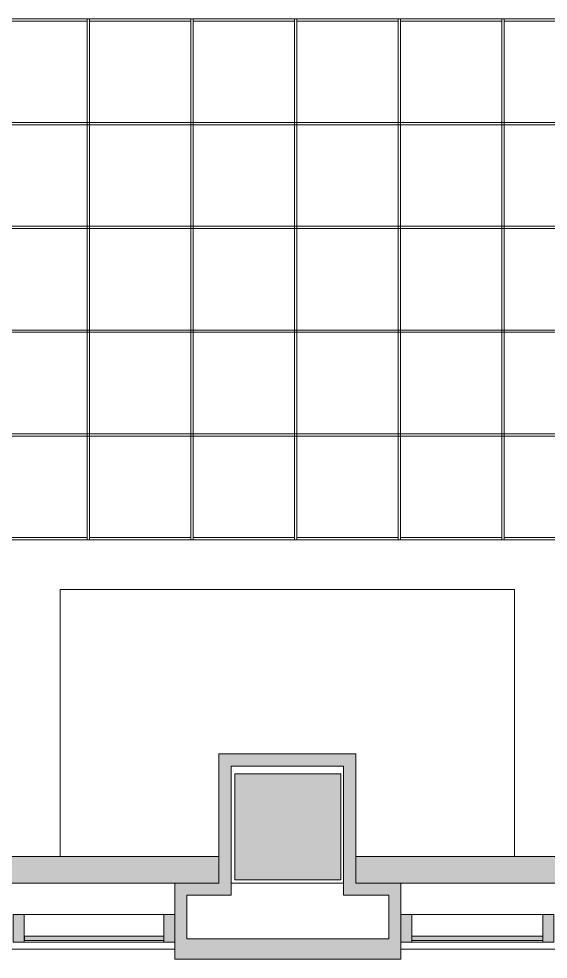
# Model space of a CAD drawing. Header units: inches. Extents: x 45807 to 46964, y -37659 to -36666.
# Drawn here: x 46008.4 to 46128.4, y -37658.8 to -37445.8 of the extents above; entities that cross this region are included whole.
import ezdxf

# ---------------------------------------------------------------- set-up
doc = ezdxf.new("R2010")
doc.units = ezdxf.units.IN
doc.header["$MEASUREMENT"] = 0
for name, color, linetype, lineweight in [('A-CLNG', 13, 'Continuous', 13), ('A-CLNG-PATT', 13, 'Continuous', 13), ('A-GENM', 13, 'Continuous', 9), ('A-GLAZ-CURT', 52, 'Continuous', 13), ('A-GLAZ-CWMG', 51, 'Continuous', 13), ('A-WALL', 113, 'Continuous', 13), ('A-WALL-PATT', 111, 'Continuous', 13), ('I-WALL', 2, 'Continuous', 13), ('S-COLS', 52, 'Continuous', 13)]:
    doc.layers.add(name, color=color, linetype=linetype, lineweight=lineweight)

# ---------------------------------------------------------------- blocks, each defined once
blk = doc.blocks.new('Concrete-Rectangular-Column - 24 x 24-4718055-FIRST FLOOR RCP')
at = {"layer": 'S-COLS', "lineweight": 9}
blk.add_hatch(color=7, dxfattribs=at).paths.add_polyline_path([(11.88, -12), (12, -12), (12, 12), (-12, 12), (-12, -12), (-11.3, -12)], flags=0)
at = {"layer": 'S-COLS', "color": 8, "lineweight": 20}
for p, q in [((-12, 12), (12, 12)), ((-12, -12), (-12, 12)), ((12, 12), (12, -12)), ((12, -12), (-12, -12))]:
    blk.add_line(p, q, dxfattribs=at)
blk = doc.blocks.new('Rectangular Mullion - 2_5_ x 5_ rectangular 2-4798530-FIRST FLOOR RCP')
at = {"layer": 'A-GLAZ-CWMG', "lineweight": 9}
blk.add_hatch(color=7, dxfattribs=at).paths.add_polyline_path([(0, 2.13), (0, -4.12), (-2.5, -4.12), (-2.5, 2.13)], flags=0)
at = {"layer": 'A-GLAZ-CWMG', "color": 8, "lineweight": 20}
for p, q in [((0, 2.13), (-2.5, 2.13)), ((-2.5, 2.13), (-2.5, -4.12)), ((0, -4.12), (0, 2.13)), ((-2.5, -4.12), (0, -4.12))]:
    blk.add_line(p, q, dxfattribs=at)
blk = doc.blocks.new('Rectangular Mullion - 2_5_ x 5_ rectangular 2-4799325-FIRST FLOOR RCP')
at = {"layer": 'A-GLAZ-CWMG', "lineweight": 9}
for p, q in [((46009.68, -37648.72), (46041.31, -37648.72)), ((46009.68, -37654.97), (46041.31, -37654.97))]:
    blk.add_line(p, q, dxfattribs=at)
blk = doc.blocks.new('System Panel - Glazed-4799329-FIRST FLOOR RCP')
at = {"layer": 'A-GLAZ-CURT', "lineweight": 9}
blk.add_hatch(color=7, dxfattribs=at).paths.add_polyline_path([(14.81, -1.75), (14.81, -0.75), (-14.81, -0.75), (-14.81, -1.75), (14.38, -1.75)], flags=0)
at = {"layer": 'A-GLAZ-CURT', "color": 8, "lineweight": 20}
for p, q in [((-14.81, -1.75), (-14.81, -0.75)), ((-14.81, -0.75), (14.81, -0.75)), ((14.81, -1.75), (-14.81, -1.75)), ((14.81, -0.75), (14.81, -1.75))]:
    blk.add_line(p, q, dxfattribs=at)
blk = doc.blocks.new('Rectangular Mullion - 2_5_ x 5_ rectangular 2-4798535-FIRST FLOOR RCP')
at = {"layer": 'A-GLAZ-CWMG', "lineweight": 9}
blk.add_hatch(color=7, dxfattribs=at).paths.add_polyline_path([(-2.5, 2.13), (-2.5, -4.12), (0, -4.12), (0, 2.13)], flags=0)
at = {"layer": 'A-GLAZ-CWMG', "color": 8, "lineweight": 20}
for p, q in [((-2.5, 2.13), (0, 2.13)), ((-2.5, -4.12), (-2.5, 2.13)), ((0, 2.13), (0, -4.12)), ((0, -4.12), (-2.5, -4.12))]:
    blk.add_line(p, q, dxfattribs=at)
blk = doc.blocks.new('System Panel - Glazed-4799330-FIRST FLOOR RCP')
at = {"layer": 'A-GLAZ-CURT', "lineweight": 9}
blk.add_hatch(color=7, dxfattribs=at).paths.add_polyline_path([(-15.81, -1.75), (15.81, -1.75), (15.81, -0.75), (-15.81, -0.75)], flags=0)
at = {"layer": 'A-GLAZ-CURT', "color": 8, "lineweight": 20}
for p, q in [((-15.81, -1.75), (-15.81, -0.75)), ((-15.81, -0.75), (15.81, -0.75)), ((15.81, -1.75), (-15.81, -1.75)), ((15.81, -0.75), (15.81, -1.75))]:
    blk.add_line(p, q, dxfattribs=at)
blk = doc.blocks.new('Rectangular Mullion - 2_5_ x 5_ rectangular 2-4799327-FIRST FLOOR RCP')
at = {"layer": 'A-GLAZ-CWMG', "lineweight": 9}
for p, q in [((45977.56, -37648.72), (46007.18, -37648.72)), ((45977.56, -37654.97), (46007.18, -37654.97))]:
    blk.add_line(p, q, dxfattribs=at)
blk = doc.blocks.new('Rectangular Mullion - 2_5_ x 5_ rectangular 2-4799328-FIRST FLOOR RCP')
at = {"layer": 'A-GLAZ-CWMG', "lineweight": 9}
blk.add_hatch(color=7, dxfattribs=at).paths.add_polyline_path([(0.25, 2.13), (0.25, -4.12), (-2.25, -4.12), (-2.25, 2.13)], flags=0)
at = {"layer": 'A-GLAZ-CWMG', "color": 8, "lineweight": 20}
for p, q in [((0.25, 2.13), (-2.25, 2.13)), ((-2.25, 2.13), (-2.25, -4.12)), ((0.25, -4.12), (0.25, 2.13)), ((-2.25, -4.12), (0.25, -4.12))]:
    blk.add_line(p, q, dxfattribs=at)
blk = doc.blocks.new('ceiling grid1296 - ceiling grid-5456956-FIRST FLOOR RCP')
at = {"layer": 'A-GENM'}
for p, q in [((46117.93, -37469.85), (46117.93, -37445.85)), ((46117.93, -37445.85), (46141.93, -37445.85)), ((46141.43, -37446.35), (46118.43, -37446.35)), ((46118.43, -37446.35), (46118.43, -37469.35)), ((46141.43, -37469.35), (46141.43, -37446.35)), ((46141.93, -37445.85), (46141.93, -37469.85)), ((46141.93, -37469.85), (46117.93, -37469.85)), ((46118.43, -37469.35), (46141.43, -37469.35))]:
    blk.add_line(p, q, dxfattribs=at)
blk = doc.blocks.new('ceiling grid1299 - ceiling grid-5457016-FIRST FLOOR RCP')
at = {"layer": 'A-GENM'}
for p, q in [((46117.93, -37516.85), (46117.93, -37492.85)), ((46117.93, -37492.85), (46141.93, -37492.85)), ((46141.43, -37493.35), (46118.43, -37493.35)), ((46118.43, -37493.35), (46118.43, -37516.35)), ((46141.43, -37516.35), (46141.43, -37493.35)), ((46141.93, -37492.85), (46141.93, -37516.85)), ((46141.93, -37516.85), (46117.93, -37516.85)), ((46118.43, -37516.35), (46141.43, -37516.35))]:
    blk.add_line(p, q, dxfattribs=at)
blk = doc.blocks.new('ceiling grid1302 - ceiling grid-5457076-FIRST FLOOR RCP')
at = {"layer": 'A-GENM'}
for p, q in [((46117.93, -37493.35), (46117.93, -37469.35)), ((46117.93, -37469.35), (46141.93, -37469.35)), ((46141.43, -37469.85), (46118.43, -37469.85)), ((46118.43, -37469.85), (46118.43, -37492.85)), ((46141.43, -37492.85), (46141.43, -37469.85)), ((46141.93, -37469.35), (46141.93, -37493.35)), ((46141.93, -37493.35), (46117.93, -37493.35)), ((46118.43, -37492.85), (46141.43, -37492.85))]:
    blk.add_line(p, q, dxfattribs=at)
blk = doc.blocks.new('ceiling grid1305 - ceiling grid-5457136-FIRST FLOOR RCP')
at = {"layer": 'A-GENM'}
for p, q in [((46117.93, -37563.85), (46117.93, -37539.85)), ((46117.93, -37539.85), (46141.93, -37539.85)), ((46141.43, -37540.35), (46118.43, -37540.35)), ((46118.43, -37540.35), (46118.43, -37563.35)), ((46141.43, -37563.35), (46141.43, -37540.35)), ((46141.93, -37539.85), (46141.93, -37563.85)), ((46141.93, -37563.85), (46117.93, -37563.85)), ((46118.43, -37563.35), (46141.43, -37563.35))]:
    blk.add_line(p, q, dxfattribs=at)
blk = doc.blocks.new('ceiling grid1308 - ceiling grid-5457196-FIRST FLOOR RCP')
at = {"layer": 'A-GENM'}
for p, q in [((46117.93, -37540.35), (46117.93, -37516.35)), ((46117.93, -37516.35), (46141.93, -37516.35)), ((46141.43, -37516.85), (46118.43, -37516.85)), ((46118.43, -37516.85), (46118.43, -37539.85)), ((46141.43, -37539.85), (46141.43, -37516.85)), ((46141.93, -37516.35), (46141.93, -37540.35)), ((46141.93, -37540.35), (46117.93, -37540.35)), ((46118.43, -37539.85), (46141.43, -37539.85))]:
    blk.add_line(p, q, dxfattribs=at)
blk = doc.blocks.new('ceiling grid1320 - ceiling grid-5457671-FIRST FLOOR RCP')
at = {"layer": 'A-GENM'}
for p, q in [((46094.43, -37469.85), (46094.43, -37445.85)), ((46094.43, -37445.85), (46118.43, -37445.85)), ((46117.93, -37446.35), (46094.93, -37446.35)), ((46094.93, -37446.35), (46094.93, -37469.35)), ((46117.93, -37469.35), (46117.93, -37446.35)), ((46118.43, -37445.85), (46118.43, -37469.85)), ((46118.43, -37469.85), (46094.43, -37469.85)), ((46094.93, -37469.35), (46117.93, -37469.35))]:
    blk.add_line(p, q, dxfattribs=at)
blk = doc.blocks.new('ceiling grid1323 - ceiling grid-5457691-FIRST FLOOR RCP')
at = {"layer": 'A-GENM'}
for p, q in [((46094.43, -37493.35), (46094.43, -37469.35)), ((46094.43, -37469.35), (46118.43, -37469.35)), ((46117.93, -37469.85), (46094.93, -37469.85)), ((46094.93, -37469.85), (46094.93, -37492.85)), ((46117.93, -37492.85), (46117.93, -37469.85)), ((46118.43, -37469.35), (46118.43, -37493.35)), ((46118.43, -37493.35), (46094.43, -37493.35)), ((46094.93, -37492.85), (46117.93, -37492.85))]:
    blk.add_line(p, q, dxfattribs=at)
blk = doc.blocks.new('ceiling grid1328 - ceiling grid-5457711-FIRST FLOOR RCP')
at = {"layer": 'A-GENM'}
for p, q in [((46094.43, -37516.85), (46094.43, -37492.85)), ((46094.43, -37492.85), (46118.43, -37492.85)), ((46117.93, -37493.35), (46094.93, -37493.35)), ((46094.93, -37493.35), (46094.93, -37516.35)), ((46117.93, -37516.35), (46117.93, -37493.35)), ((46118.43, -37492.85), (46118.43, -37516.85)), ((46118.43, -37516.85), (46094.43, -37516.85)), ((46094.93, -37516.35), (46117.93, -37516.35))]:
    blk.add_line(p, q, dxfattribs=at)
blk = doc.blocks.new('ceiling grid1331 - ceiling grid-5457731-FIRST FLOOR RCP')
at = {"layer": 'A-GENM'}
for p, q in [((46094.43, -37540.35), (46094.43, -37516.35)), ((46094.43, -37516.35), (46118.43, -37516.35)), ((46117.93, -37516.85), (46094.93, -37516.85)), ((46094.93, -37516.85), (46094.93, -37539.85)), ((46117.93, -37539.85), (46117.93, -37516.85)), ((46118.43, -37516.35), (46118.43, -37540.35)), ((46118.43, -37540.35), (46094.43, -37540.35)), ((46094.93, -37539.85), (46117.93, -37539.85))]:
    blk.add_line(p, q, dxfattribs=at)
blk = doc.blocks.new('ceiling grid1332 - ceiling grid-5457751-FIRST FLOOR RCP')
at = {"layer": 'A-GENM'}
for p, q in [((46094.43, -37563.85), (46094.43, -37539.85)), ((46094.43, -37539.85), (46118.43, -37539.85)), ((46117.93, -37540.35), (46094.93, -37540.35)), ((46094.93, -37540.35), (46094.93, -37563.35)), ((46117.93, -37563.35), (46117.93, -37540.35)), ((46118.43, -37539.85), (46118.43, -37563.85)), ((46118.43, -37563.85), (46094.43, -37563.85)), ((46094.93, -37563.35), (46117.93, -37563.35))]:
    blk.add_line(p, q, dxfattribs=at)
blk = doc.blocks.new('ceiling grid1333 - ceiling grid-5457771-FIRST FLOOR RCP')
at = {"layer": 'A-GENM'}
for p, q in [((46023.93, -37469.85), (46023.93, -37445.85)), ((46023.93, -37445.85), (46047.93, -37445.85)), ((46047.43, -37446.35), (46024.43, -37446.35)), ((46024.43, -37446.35), (46024.43, -37469.35)), ((46047.43, -37469.35), (46047.43, -37446.35)), ((46047.93, -37445.85), (46047.93, -37469.85)), ((46047.93, -37469.85), (46023.93, -37469.85)), ((46024.43, -37469.35), (46047.43, -37469.35))]:
    blk.add_line(p, q, dxfattribs=at)
blk = doc.blocks.new('ceiling grid1334 - ceiling grid-5457791-FIRST FLOOR RCP')
at = {"layer": 'A-GENM'}
for p, q in [((46047.43, -37469.85), (46047.43, -37445.85)), ((46047.43, -37445.85), (46071.43, -37445.85)), ((46070.93, -37446.35), (46047.93, -37446.35)), ((46047.93, -37446.35), (46047.93, -37469.35)), ((46070.93, -37469.35), (46070.93, -37446.35)), ((46071.43, -37445.85), (46071.43, -37469.85)), ((46071.43, -37469.85), (46047.43, -37469.85)), ((46047.93, -37469.35), (46070.93, -37469.35))]:
    blk.add_line(p, q, dxfattribs=at)
blk = doc.blocks.new('ceiling grid1335 - ceiling grid-5457811-FIRST FLOOR RCP')
at = {"layer": 'A-GENM'}
for p, q in [((46070.93, -37469.85), (46070.93, -37445.85)), ((46070.93, -37445.85), (46094.93, -37445.85)), ((46094.43, -37446.35), (46071.43, -37446.35)), ((46071.43, -37446.35), (46071.43, -37469.35)), ((46094.43, -37469.35), (46094.43, -37446.35)), ((46094.93, -37445.85), (46094.93, -37469.85)), ((46094.93, -37469.85), (46070.93, -37469.85)), ((46071.43, -37469.35), (46094.43, -37469.35))]:
    blk.add_line(p, q, dxfattribs=at)
blk = doc.blocks.new('ceiling grid1336 - ceiling grid-5457831-FIRST FLOOR RCP')
at = {"layer": 'A-GENM'}
for p, q in [((46023.93, -37516.85), (46023.93, -37492.85)), ((46023.93, -37492.85), (46047.93, -37492.85)), ((46047.43, -37493.35), (46024.43, -37493.35)), ((46024.43, -37493.35), (46024.43, -37516.35)), ((46047.43, -37516.35), (46047.43, -37493.35)), ((46047.93, -37492.85), (46047.93, -37516.85)), ((46047.93, -37516.85), (46023.93, -37516.85)), ((46024.43, -37516.35), (46047.43, -37516.35))]:
    blk.add_line(p, q, dxfattribs=at)
blk = doc.blocks.new('ceiling grid1337 - ceiling grid-5457851-FIRST FLOOR RCP')
at = {"layer": 'A-GENM'}
for p, q in [((46047.43, -37516.85), (46047.43, -37492.85)), ((46047.43, -37492.85), (46071.43, -37492.85)), ((46070.93, -37493.35), (46047.93, -37493.35)), ((46047.93, -37493.35), (46047.93, -37516.35)), ((46070.93, -37516.35), (46070.93, -37493.35)), ((46071.43, -37492.85), (46071.43, -37516.85)), ((46071.43, -37516.85), (46047.43, -37516.85)), ((46047.93, -37516.35), (46070.93, -37516.35))]:
    blk.add_line(p, q, dxfattribs=at)
blk = doc.blocks.new('ceiling grid1338 - ceiling grid-5457871-FIRST FLOOR RCP')
at = {"layer": 'A-GENM'}
for p, q in [((46070.93, -37516.85), (46070.93, -37492.85)), ((46070.93, -37492.85), (46094.93, -37492.85)), ((46094.43, -37493.35), (46071.43, -37493.35)), ((46071.43, -37493.35), (46071.43, -37516.35)), ((46094.43, -37516.35), (46094.43, -37493.35)), ((46094.93, -37492.85), (46094.93, -37516.85)), ((46094.93, -37516.85), (46070.93, -37516.85)), ((46071.43, -37516.35), (46094.43, -37516.35))]:
    blk.add_line(p, q, dxfattribs=at)
blk = doc.blocks.new('ceiling grid1339 - ceiling grid-5457891-FIRST FLOOR RCP')
at = {"layer": 'A-GENM'}
for p, q in [((46023.93, -37493.35), (46023.93, -37469.35)), ((46023.93, -37469.35), (46047.93, -37469.35)), ((46047.43, -37469.85), (46024.43, -37469.85)), ((46024.43, -37469.85), (46024.43, -37492.85)), ((46047.43, -37492.85), (46047.43, -37469.85)), ((46047.93, -37469.35), (46047.93, -37493.35)), ((46047.93, -37493.35), (46023.93, -37493.35)), ((46024.43, -37492.85), (46047.43, -37492.85))]:
    blk.add_line(p, q, dxfattribs=at)
blk = doc.blocks.new('ceiling grid1340 - ceiling grid-5457911-FIRST FLOOR RCP')
at = {"layer": 'A-GENM'}
for p, q in [((46047.43, -37493.35), (46047.43, -37469.35)), ((46047.43, -37469.35), (46071.43, -37469.35)), ((46070.93, -37469.85), (46047.93, -37469.85)), ((46047.93, -37469.85), (46047.93, -37492.85)), ((46070.93, -37492.85), (46070.93, -37469.85)), ((46071.43, -37469.35), (46071.43, -37493.35)), ((46071.43, -37493.35), (46047.43, -37493.35)), ((46047.93, -37492.85), (46070.93, -37492.85))]:
    blk.add_line(p, q, dxfattribs=at)
blk = doc.blocks.new('ceiling grid1342 - ceiling grid-5457951-FIRST FLOOR RCP')
at = {"layer": 'A-GENM'}
for p, q in [((46023.93, -37563.85), (46023.93, -37539.85)), ((46023.93, -37539.85), (46047.93, -37539.85)), ((46047.43, -37540.35), (46024.43, -37540.35)), ((46024.43, -37540.35), (46024.43, -37563.35)), ((46047.43, -37563.35), (46047.43, -37540.35)), ((46047.93, -37539.85), (46047.93, -37563.85)), ((46047.93, -37563.85), (46023.93, -37563.85)), ((46024.43, -37563.35), (46047.43, -37563.35))]:
    blk.add_line(p, q, dxfattribs=at)
blk = doc.blocks.new('ceiling grid1343 - ceiling grid-5457971-FIRST FLOOR RCP')
at = {"layer": 'A-GENM'}
for p, q in [((46047.43, -37563.85), (46047.43, -37539.85)), ((46047.43, -37539.85), (46071.43, -37539.85)), ((46070.93, -37540.35), (46047.93, -37540.35)), ((46047.93, -37540.35), (46047.93, -37563.35)), ((46070.93, -37563.35), (46070.93, -37540.35)), ((46071.43, -37539.85), (46071.43, -37563.85)), ((46071.43, -37563.85), (46047.43, -37563.85)), ((46047.93, -37563.35), (46070.93, -37563.35))]:
    blk.add_line(p, q, dxfattribs=at)
blk = doc.blocks.new('ceiling grid1344 - ceiling grid-5457991-FIRST FLOOR RCP')
at = {"layer": 'A-GENM'}
for p, q in [((46070.93, -37563.85), (46070.93, -37539.85)), ((46070.93, -37539.85), (46094.93, -37539.85)), ((46094.43, -37540.35), (46071.43, -37540.35)), ((46071.43, -37540.35), (46071.43, -37563.35)), ((46094.43, -37563.35), (46094.43, -37540.35)), ((46094.93, -37539.85), (46094.93, -37563.85)), ((46094.93, -37563.85), (46070.93, -37563.85)), ((46071.43, -37563.35), (46094.43, -37563.35))]:
    blk.add_line(p, q, dxfattribs=at)
blk = doc.blocks.new('ceiling grid1345 - ceiling grid-5458011-FIRST FLOOR RCP')
at = {"layer": 'A-GENM'}
for p, q in [((46023.93, -37540.35), (46023.93, -37516.35)), ((46023.93, -37516.35), (46047.93, -37516.35)), ((46047.43, -37516.85), (46024.43, -37516.85)), ((46024.43, -37516.85), (46024.43, -37539.85)), ((46047.43, -37539.85), (46047.43, -37516.85)), ((46047.93, -37516.35), (46047.93, -37540.35)), ((46047.93, -37540.35), (46023.93, -37540.35)), ((46024.43, -37539.85), (46047.43, -37539.85))]:
    blk.add_line(p, q, dxfattribs=at)
blk = doc.blocks.new('ceiling grid1346 - ceiling grid-5458031-FIRST FLOOR RCP')
at = {"layer": 'A-GENM'}
for p, q in [((46047.43, -37540.35), (46047.43, -37516.35)), ((46047.43, -37516.35), (46071.43, -37516.35)), ((46070.93, -37516.85), (46047.93, -37516.85)), ((46047.93, -37516.85), (46047.93, -37539.85)), ((46070.93, -37539.85), (46070.93, -37516.85)), ((46071.43, -37516.35), (46071.43, -37540.35)), ((46071.43, -37540.35), (46047.43, -37540.35)), ((46047.93, -37539.85), (46070.93, -37539.85))]:
    blk.add_line(p, q, dxfattribs=at)
blk = doc.blocks.new('ceiling grid1349 - ceiling grid-5458114-FIRST FLOOR RCP')
at = {"layer": 'A-GENM'}
for p, q in [((46000.43, -37469.85), (46000.43, -37445.85)), ((46000.43, -37445.85), (46024.43, -37445.85)), ((46023.93, -37446.35), (46000.93, -37446.35)), ((46000.93, -37446.35), (46000.93, -37469.35)), ((46023.93, -37469.35), (46023.93, -37446.35)), ((46024.43, -37445.85), (46024.43, -37469.85)), ((46024.43, -37469.85), (46000.43, -37469.85)), ((46000.93, -37469.35), (46023.93, -37469.35))]:
    blk.add_line(p, q, dxfattribs=at)
blk = doc.blocks.new('ceiling grid1351 - ceiling grid-5458154-FIRST FLOOR RCP')
at = {"layer": 'A-GENM'}
for p, q in [((46000.43, -37516.85), (46000.43, -37492.85)), ((46000.43, -37492.85), (46024.43, -37492.85)), ((46023.93, -37493.35), (46000.93, -37493.35)), ((46000.93, -37493.35), (46000.93, -37516.35)), ((46023.93, -37516.35), (46023.93, -37493.35)), ((46024.43, -37492.85), (46024.43, -37516.85)), ((46024.43, -37516.85), (46000.43, -37516.85)), ((46000.93, -37516.35), (46023.93, -37516.35))]:
    blk.add_line(p, q, dxfattribs=at)
blk = doc.blocks.new('ceiling grid1355 - ceiling grid-5458234-FIRST FLOOR RCP')
at = {"layer": 'A-GENM'}
for p, q in [((46000.43, -37563.85), (46000.43, -37539.85)), ((46000.43, -37539.85), (46024.43, -37539.85)), ((46023.93, -37540.35), (46000.93, -37540.35)), ((46000.93, -37540.35), (46000.93, -37563.35)), ((46023.93, -37563.35), (46023.93, -37540.35)), ((46024.43, -37539.85), (46024.43, -37563.85)), ((46024.43, -37563.85), (46000.43, -37563.85)), ((46000.93, -37563.35), (46023.93, -37563.35))]:
    blk.add_line(p, q, dxfattribs=at)

msp = doc.modelspace()

# ---------------------------------------------------------------- hatches: boundary and pattern name
at = {"layer": 'A-CLNG-PATT'}
h = msp.add_hatch(dxfattribs=at)
h.set_pattern_fill('FP_1', color=256, style=0, pattern_type=2)
h.set_pattern_definition([(0, (0, 0), (15.36, 3.84), [1.267, -10.253, 1.267, -10.253, -61.44]), (0, (0, 0), (15.36, 3.84), [-23.04, 1.267, -21.773, 1.267, -10.253, -26.88]), (0, (0, 0), (15.36, 3.84), [-57.6, 1.267, -6.413, 1.267, -17.933]), (120, (5.76, 1.92), (-11.00553755, 11.3821502), [1.267, -10.253, 1.267, -10.253, -61.44]), (120, (5.76, 1.92), (-11.00553755, 11.3821502), [-23.04, 1.267, -21.773, 1.267, -10.253, -26.88]), (120, (5.76, 1.92), (-11.00553755, 11.3821502), [-57.6, 1.267, -6.413, 1.267, -17.933]), (240, (7.68, 9.6), (-4.35446245, -15.2221502), [1.267, -10.253, 1.267, -10.253, -61.44]), (240, (7.68, 9.6), (-4.35446245, -15.2221502), [-23.04, 1.267, -21.773, 1.267, -10.253, -26.88]), (240, (7.68, 9.6), (-4.35446245, -15.2221502), [-57.6, 1.267, -6.413, 1.267, -17.933])])
h.paths.add_polyline_path([(46528.43, -37641.6), (46533.43, -37641.6), (46533.43, -37635.6), (46527.56, -37635.6), (46527.56, -37641.6)], flags=0)
h.paths.add_polyline_path([(46406.56, -37641.6), (46523.81, -37641.6), (46523.81, -37635.6), (46325.18, -37635.6), (46325.18, -37641.6), (46405.73, -37641.6)], flags=0)
h.paths.add_polyline_path([(45854.43, -37641.6), (46053.81, -37641.6), (46053.81, -37635.6), (45854.43, -37635.6), (45854.43, -37635.87)], flags=0)
h.paths.add_polyline_path([(45849.43, -37641.6), (45850.68, -37641.6), (45850.68, -37635.6), (45845.06, -37635.6), (45845.06, -37641.6), (45847.15, -37641.6)], flags=0)
h.paths.add_polyline_path([(46166.34, -37641.6), (46292.93, -37641.6), (46292.93, -37635.6), (46084.81, -37635.6), (46084.81, -37641.6), (46163.81, -37641.6)], flags=0)
at = {"layer": 'A-WALL-PATT', "lineweight": 9}
for points in [[(46056.56, -37644.35), (46056.56, -37612.35), (46053.81, -37612.35), (46053.81, -37644.35)], [(46056.57, -37615.1), (46084.81, -37615.1), (46084.81, -37612.35), (46056.56, -37612.35), (46056.56, -37615.1)], [(46082.06, -37644.35), (46084.81, -37644.35), (46084.81, -37615.1), (46082.06, -37615.1), (46082.06, -37641.6)], [(46046.56, -37644.35), (46053.81, -37644.35), (46053.81, -37641.6), (46043.81, -37641.6), (46043.81, -37644.35), (46045.18, -37644.35)], [(46086.44, -37644.35), (46095.06, -37644.35), (46095.06, -37641.6), (46084.81, -37641.61), (46084.81, -37644.35), (46085.09, -37644.35)], [(46046.56, -37654.22), (46046.56, -37644.35), (46043.81, -37644.35), (46043.81, -37654.22)], [(46095.06, -37654.22), (46095.06, -37644.35), (46092.31, -37644.35), (46092.31, -37654.22)], [(46095.06, -37658.85), (46095.06, -37654.22), (46043.81, -37654.22), (46043.81, -37658.85), (46086.54, -37658.85)]]:
    msp.add_hatch(color=7, dxfattribs=at).paths.add_polyline_path(points, flags=0)

# ---------------------------------------------------------------- linework, layer by layer
at = {"layer": 'A-CLNG'}
for p, q in [((46017.81, -37635.6), (46017.81, -37575.1)), ((46017.81, -37575.1), (46120.81, -37575.1)), ((46120.81, -37575.1), (46120.81, -37635.6)), ((45854.43, -37635.6), (46053.81, -37635.6)), ((46084.81, -37635.6), (46292.93, -37635.6)), ((46082.06, -37641.6), (46056.56, -37641.6))]:
    msp.add_line(p, q, dxfattribs=at)
at = {"layer": 'A-WALL', "lineweight": 9}
for p, q in [((46043.81, -37641.6), (45975.06, -37641.6)), ((46163.81, -37641.6), (46095.06, -37641.6)), ((45975.06, -37656.6), (46043.81, -37656.6)), ((46095.06, -37656.6), (46163.81, -37656.6))]:
    msp.add_line(p, q, dxfattribs=at)
at = {"layer": 'A-WALL', "color": 8, "lineweight": 20}
for p, q in [((46043.81, -37658.85), (46043.81, -37654.22)), ((46046.56, -37654.22), (46092.31, -37654.22)), ((46095.06, -37654.22), (46095.06, -37658.85)), ((46095.06, -37658.85), (46043.81, -37658.85))]:
    msp.add_line(p, q, dxfattribs=at)
at = {"layer": 'I-WALL', "color": 8, "lineweight": 20}
for p, q in [((46053.81, -37641.6), (46053.81, -37612.35)), ((46053.81, -37612.35), (46084.81, -37612.35)), ((46084.81, -37612.35), (46084.81, -37641.6)), ((46056.56, -37615.1), (46056.56, -37644.35)), ((46082.06, -37615.1), (46056.56, -37615.1)), ((46082.06, -37644.35), (46082.06, -37615.1)), ((46043.81, -37641.6), (46053.81, -37641.6)), ((46043.81, -37654.22), (46043.81, -37641.6)), ((46084.81, -37641.6), (46095.06, -37641.6)), ((46095.06, -37641.6), (46095.06, -37654.22)), ((46056.56, -37644.35), (46046.56, -37644.35)), ((46046.56, -37644.35), (46046.56, -37654.22)), ((46092.31, -37644.35), (46082.06, -37644.35)), ((46092.31, -37654.22), (46092.31, -37644.35))]:
    msp.add_line(p, q, dxfattribs=at)

# ---------------------------------------------------------------- block references
at = {"layer": 'A-GENM'}
for name in ['ceiling grid1349 - ceiling grid-5458114-FIRST FLOOR RCP', 'ceiling grid1333 - ceiling grid-5457771-FIRST FLOOR RCP', 'ceiling grid1334 - ceiling grid-5457791-FIRST FLOOR RCP', 'ceiling grid1335 - ceiling grid-5457811-FIRST FLOOR RCP', 'ceiling grid1320 - ceiling grid-5457671-FIRST FLOOR RCP', 'ceiling grid1296 - ceiling grid-5456956-FIRST FLOOR RCP', 'ceiling grid1339 - ceiling grid-5457891-FIRST FLOOR RCP', 'ceiling grid1340 - ceiling grid-5457911-FIRST FLOOR RCP', 'ceiling grid1323 - ceiling grid-5457691-FIRST FLOOR RCP', 'ceiling grid1302 - ceiling grid-5457076-FIRST FLOOR RCP', 'ceiling grid1351 - ceiling grid-5458154-FIRST FLOOR RCP', 'ceiling grid1336 - ceiling grid-5457831-FIRST FLOOR RCP', 'ceiling grid1337 - ceiling grid-5457851-FIRST FLOOR RCP', 'ceiling grid1338 - ceiling grid-5457871-FIRST FLOOR RCP', 'ceiling grid1328 - ceiling grid-5457711-FIRST FLOOR RCP', 'ceiling grid1299 - ceiling grid-5457016-FIRST FLOOR RCP', 'ceiling grid1345 - ceiling grid-5458011-FIRST FLOOR RCP', 'ceiling grid1346 - ceiling grid-5458031-FIRST FLOOR RCP', 'ceiling grid1331 - ceiling grid-5457731-FIRST FLOOR RCP', 'ceiling grid1308 - ceiling grid-5457196-FIRST FLOOR RCP', 'ceiling grid1355 - ceiling grid-5458234-FIRST FLOOR RCP', 'ceiling grid1342 - ceiling grid-5457951-FIRST FLOOR RCP', 'ceiling grid1343 - ceiling grid-5457971-FIRST FLOOR RCP', 'ceiling grid1344 - ceiling grid-5457991-FIRST FLOOR RCP', 'ceiling grid1332 - ceiling grid-5457751-FIRST FLOOR RCP', 'ceiling grid1305 - ceiling grid-5457136-FIRST FLOOR RCP']:
    msp.add_blockref(name, (0, 0), dxfattribs=at)
at = {"layer": 'A-GLAZ-CURT', "lineweight": 9}
for name, p in [('System Panel - Glazed-4799330-FIRST FLOOR RCP', (46025.5, -37652.85)), ('System Panel - Glazed-4799329-FIRST FLOOR RCP', (46112.37, -37652.85))]:
    msp.add_blockref(name, p, dxfattribs=at)
at = {"layer": 'A-GLAZ-CWMG', "lineweight": 9, "extrusion": (0, 0, -1), "rotation": 180}
for name, p in [('Rectangular Mullion - 2_5_ x 5_ rectangular 2-4799328-FIRST FLOOR RCP', (-46009.43, -37652.85)), ('Rectangular Mullion - 2_5_ x 5_ rectangular 2-4798530-FIRST FLOOR RCP', (-46043.81, -37652.85)), ('Rectangular Mullion - 2_5_ x 5_ rectangular 2-4799328-FIRST FLOOR RCP', (-46129.43, -37652.85))]:
    msp.add_blockref(name, p, dxfattribs=at)
at = {"layer": 'A-GLAZ-CWMG', "lineweight": 9}
for name, p in [('Rectangular Mullion - 2_5_ x 5_ rectangular 2-4799325-FIRST FLOOR RCP', (0, 0)), ('Rectangular Mullion - 2_5_ x 5_ rectangular 2-4799327-FIRST FLOOR RCP', (120, 0))]:
    msp.add_blockref(name, p, dxfattribs=at)
at = {"layer": 'A-GLAZ-CWMG', "lineweight": 9, "rotation": 180}
msp.add_blockref('Rectangular Mullion - 2_5_ x 5_ rectangular 2-4798535-FIRST FLOOR RCP', (46095.06, -37652.85), dxfattribs=at)
at = {"layer": 'S-COLS', "lineweight": 9}
msp.add_blockref('Concrete-Rectangular-Column - 24 x 24-4718055-FIRST FLOOR RCP', (46069.43, -37628.85), dxfattribs=at)

doc.saveas('drawing.dxf')
